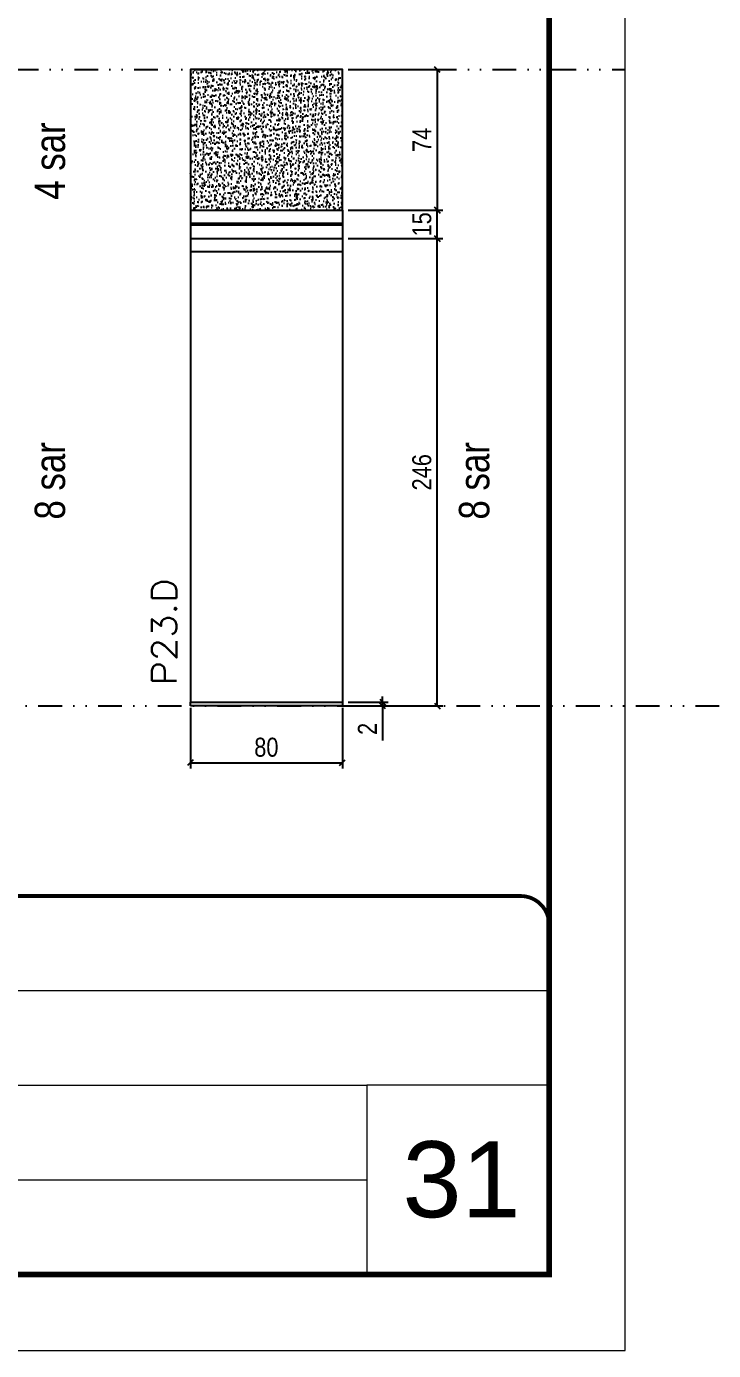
# Model space of a CAD drawing. Extents: x 13741 to 27878, y -21631 to 6985.
# Drawn here: x 18767 to 19129, y -2105 to -1408 of the extents above; entities that cross this region are included whole.
import ezdxf

# ---------------------------------------------------------------- set-up
doc = ezdxf.new("R2010")
doc.units = 0
for name, pattern in [('CONTINUO', [0]), ('DASHED', [0.75, 0.5, -0.25]), ('DIVIDE2', [0.625, 0.25, -0.125, 0, -0.125, 0, -0.125])]:
    doc.linetypes.add(name, pattern=pattern)
for name, color, linetype, lineweight in [('CARIMBO', 255, 'Continuous', 9), ('Folhas', 255, 'Continuous', 9), ('SARRAFO DE PRESSAO', 251, 'DASHED', 9), ('Texto Seção', 7, 'Continuous', 15)]:
    doc.layers.add(name, color=color, linetype=linetype, lineweight=lineweight)
for name, color, linetype in [('COTA', 241, 'Continuous'), ('NOMENCLATURA', 7, 'Continuous'), ('Nível', 160, 'Continuous'), ('Painéis', 200, 'Continuous'), ('SARR_2.2x7', 40, 'Continuous')]:
    doc.layers.add(name, color=color, linetype=linetype)
doc.styles.add('ARIAL', font='arial.ttf')
doc.styles.add('ARIAL_NARROW', font='ARIALN.TTF', dxfattribs={"height": 0.2})
doc.styles.add('COTA TECNICA', font='techl___.ttf', dxfattribs={"height": 10})
doc.styles.add('COTA TECNICA-50', font='techl___.ttf', dxfattribs={"height": 10})
doc.styles.add('REGUA-120', font='ROMANS.shx', dxfattribs={"height": 15})
doc.dimstyles.new('COTA PAINEL-50', dxfattribs={"dimtxt": 10, "dimasz": 3, "dimexe": 3, "dimexo": 3, "dimgap": 3, "dimtad": 1, "dimdec": 1, "dimzin": 12, "dimdsep": 46, "dimtxsty": 'COTA TECNICA-50', "dimblk1": 'OBLIQUE', "dimblk2": 'OBLIQUE', "dimsah": 1, "dimcen": 0.9, "dimclrd": 4, "dimclre": 4, "dimclrt": 240, "dimadec": 1, "dimazin": 3, "dimtfac": 1, "dimtdec": 1, "dimtmove": 0, "dimatfit": 3, "dimfxl": 1, "dimtolj": 1, "dimtzin": 12, "dimarcsym": 0})
doc.dimstyles.new('PAINEL', dxfattribs={"dimtxt": 10, "dimasz": 3, "dimexe": 3, "dimexo": 3, "dimgap": 3, "dimtad": 1, "dimdec": 1, "dimzin": 12, "dimdsep": 46, "dimtxsty": 'COTA TECNICA', "dimblk1": 'OBLIQUE', "dimblk2": 'OBLIQUE', "dimsah": 1, "dimcen": 0.9, "dimclrd": 4, "dimclre": 4, "dimclrt": 240, "dimadec": 1, "dimazin": 3, "dimtfac": 1, "dimtdec": 1, "dimtmove": 0, "dimatfit": 3, "dimfxl": 1, "dimtolj": 1, "dimtzin": 12, "dimarcsym": 0})

# ---------------------------------------------------------------- blocks, each defined once
blk = doc.blocks.new('9999999999')
at = {"color": 30, "linetype": 'CONTINUO'}
for p, q in [((98564.56, 34379.64), (99583.98, 34379.64)), ((98564.56, 34329.83), (99487.98, 34329.83)), ((99583.98, 34329.83), (99487.98, 34329.83)), ((99487.98, 34329.83), (99487.98, 34230.21)), ((98564.56, 34280.02), (99487.98, 34280.02))]:
    blk.add_line(p, q, dxfattribs=at)
at = {"color": 30, "linetype": 'CONTINUO', "const_width": 2}
blk.add_lwpolyline([(99583.98, 34230.21), (99583.98, 34414.45, 0.414214), (99568.98, 34429.45), (98228.98, 34429.45, 0.414214), (98213.98, 34414.45), (98213.98, 34245.21, 0.414214), (98228.98, 34230.21), (99583.98, 34230.21)], format="xyb", dxfattribs=at)
at = {"layer": 'Folhas'}
blk.add_lwpolyline([(98138.98, 34190.21), (99623.98, 34190.21), (99623.98, 35240.21), (98138.98, 35240.21)], close=True, dxfattribs=at)
at = {"layer": 'Folhas', "color": 30, "const_width": 3}
blk.add_lwpolyline([(98213.98, 34230.21), (99583.98, 34230.21), (99583.98, 35200.21), (98213.98, 35200.21)], close=True, dxfattribs=at)
blk = doc.blocks.new('_Oblique')
at = {"color": 0, "linetype": 'ByBlock', "lineweight": -2}
blk.add_line((-0.5, -0.5), (0.5, 0.5), dxfattribs=at)
blk = doc.blocks.new('*D1647')
at = {"layer": 'COTA', "color": 4, "lineweight": -2, "transparency": 16777216}
for p, q in [((18853.14, -1767.02), (18853.14, -1798.91)), ((18933.14, -1767.02), (18933.14, -1798.91)), ((18853.14, -1795.91), (18933.14, -1795.91))]:
    blk.add_line(p, q, dxfattribs=at)
at = {"layer": 'Defpoints', "color": 0, "transparency": 16777216}
for p in [(18853.14, -1764.02), (18933.14, -1764.02), (18933.14, -1795.91)]:
    blk.add_point(p, dxfattribs=at)
at = {"layer": 'COTA', "color": 4, "lineweight": -2, "transparency": 16777216, "xscale": 3, "yscale": 3, "zscale": 3, "rotation": 180}
blk.add_blockref('_Oblique', (18853.14, -1795.91), dxfattribs=at)
at = {"layer": 'COTA', "color": 4, "lineweight": -2, "transparency": 16777216, "xscale": 3, "yscale": 3, "zscale": 3}
blk.add_blockref('_Oblique', (18933.14, -1795.91), dxfattribs=at)
at = {"layer": 'COTA', "color": 240, "transparency": 16777216, "insert": (18893.14, -1787.79), "char_height": 10, "attachment_point": 5, "style": 'COTA TECNICA'}
blk.add_mtext('\\A1;80', dxfattribs=at)
blk = doc.blocks.new('*D1648')
at = {"layer": 'COTA', "color": 4, "lineweight": -2, "transparency": 16777216}
for p, q in [((18954.33, -1764.02), (18954.33, -1761.02)), ((18936.14, -1764.02), (18957.33, -1764.02)), ((18936.14, -1766.02), (18957.33, -1766.02)), ((18954.33, -1764.02), (18954.33, -1766.02)), ((18954.33, -1766.02), (18954.33, -1784.13))]:
    blk.add_line(p, q, dxfattribs=at)
at = {"layer": 'Defpoints', "color": 0, "transparency": 16777216}
for p in [(18933.14, -1764.02), (18933.14, -1766.02), (18954.33, -1764.02)]:
    blk.add_point(p, dxfattribs=at)
at = {"layer": 'COTA', "color": 4, "lineweight": -2, "transparency": 16777216, "xscale": 3, "yscale": 3, "zscale": 3}
for p, rotation in [((18954.33, -1764.02), 270), ((18954.33, -1766.02), 90)]:
    blk.add_blockref('_Oblique', p, dxfattribs=dict(at, rotation=rotation))
at = {"layer": 'COTA', "color": 240, "transparency": 16777216, "insert": (18946.33, -1778.07), "char_height": 10, "attachment_point": 5, "rotation": 90, "style": 'COTA TECNICA-50'}
blk.add_mtext('\\A1;2', dxfattribs=at)
blk = doc.blocks.new('*D1649')
at = {"layer": 'COTA', "color": 4, "lineweight": -2, "transparency": 16777216}
for p, q in [((18936.14, -1519.99), (18986.13, -1519.99)), ((18983.13, -1766.02), (18983.13, -1519.99)), ((18936.14, -1766.02), (18986.13, -1766.02))]:
    blk.add_line(p, q, dxfattribs=at)
at = {"layer": 'Defpoints', "color": 0, "transparency": 16777216}
for p in [(18933.14, -1519.99), (18983.13, -1519.99), (18933.14, -1766.02)]:
    blk.add_point(p, dxfattribs=at)
at = {"layer": 'COTA', "color": 4, "lineweight": -2, "transparency": 16777216, "xscale": 3, "yscale": 3, "zscale": 3}
for p, rotation in [((18983.13, -1519.99), 90), ((18983.13, -1766.02), 270)]:
    blk.add_blockref('_Oblique', p, dxfattribs=dict(at, rotation=rotation))
at = {"layer": 'COTA', "color": 240, "transparency": 16777216, "insert": (18975.02, -1643), "char_height": 10, "attachment_point": 5, "rotation": 90, "style": 'COTA TECNICA-50'}
blk.add_mtext('\\A1;246', dxfattribs=at)
blk = doc.blocks.new('*D1650')
at = {"layer": 'COTA', "color": 4, "lineweight": -2, "transparency": 16777216}
for p, q in [((18936.14, -1505.02), (18986.13, -1505.02)), ((18983.13, -1519.99), (18983.13, -1505.02)), ((18936.14, -1519.99), (18986.13, -1519.99))]:
    blk.add_line(p, q, dxfattribs=at)
at = {"layer": 'Defpoints', "color": 0, "transparency": 16777216}
for p in [(18933.14, -1505.02), (18983.13, -1505.02), (18933.14, -1519.99)]:
    blk.add_point(p, dxfattribs=at)
at = {"layer": 'COTA', "color": 4, "lineweight": -2, "transparency": 16777216, "xscale": 3, "yscale": 3, "zscale": 3}
for p, rotation in [((18983.13, -1505.02), 90), ((18983.13, -1519.99), 270)]:
    blk.add_blockref('_Oblique', p, dxfattribs=dict(at, rotation=rotation))
at = {"layer": 'COTA', "color": 240, "transparency": 16777216, "insert": (18975.02, -1512.5), "char_height": 10, "attachment_point": 5, "rotation": 90, "style": 'COTA TECNICA'}
blk.add_mtext('\\A1;15', dxfattribs=at)
blk = doc.blocks.new('*D1652')
at = {"layer": 'COTA', "color": 4, "lineweight": -2, "transparency": 16777216}
for p, q in [((18936.14, -1431.02), (18986.13, -1431.02)), ((18983.13, -1431.02), (18983.13, -1505.02)), ((18936.14, -1505.02), (18986.13, -1505.02))]:
    blk.add_line(p, q, dxfattribs=at)
at = {"layer": 'Defpoints', "color": 0, "transparency": 16777216}
for p in [(18933.14, -1431.02), (18933.14, -1505.02), (18983.13, -1505.02)]:
    blk.add_point(p, dxfattribs=at)
at = {"layer": 'COTA', "color": 4, "lineweight": -2, "transparency": 16777216, "xscale": 3, "yscale": 3, "zscale": 3}
for p, rotation in [((18983.13, -1431.02), 90), ((18983.13, -1505.02), 270)]:
    blk.add_blockref('_Oblique', p, dxfattribs=dict(at, rotation=rotation))
at = {"layer": 'COTA', "color": 240, "transparency": 16777216, "insert": (18975.05, -1468.02), "char_height": 10, "attachment_point": 5, "rotation": 90, "style": 'COTA TECNICA'}
blk.add_mtext('\\A1;74', dxfattribs=at)

msp = doc.modelspace()

# ---------------------------------------------------------------- hatches: boundary and pattern name
at = {"layer": 'COTA'}
h = msp.add_hatch(dxfattribs=at)
h.set_pattern_fill('AR-CONC', color=256, scale=0.03)
h.paths.add_polyline_path([(18933.14, -1505.02), (18933.14, -1431.02), (18853.14, -1431.02), (18853.14, -1505.02)])

# ---------------------------------------------------------------- linework, layer by layer
msp.add_lwpolyline([(18853.14, -1505.02), (18933.14, -1505.02), (18933.14, -1431.02), (18853.14, -1431.02)], close=True, dxfattribs=at)
at = {"layer": 'Nível', "color": 4, "linetype": 'DIVIDE2', "ltscale": 50}
for p, q in [((17596.97, -1431.02), (19081.97, -1431.02)), ((13741.09, -1766.02), (21531.15, -1766.02))]:
    msp.add_line(p, q, dxfattribs=at)
at = {"layer": 'Painéis'}
for p, q in [((18853.14, -1505.02), (18853.14, -1764.02)), ((18853.14, -1505.02), (18933.14, -1505.02)), ((18933.14, -1505.02), (18933.14, -1764.02)), ((18853.14, -1519.99), (18933.14, -1519.99)), ((18853.14, -1764.02), (18933.14, -1764.02)), ((18853.14, -1764.02), (18933.14, -1764.02)), ((18853.14, -1766.02), (18853.14, -1764.02)), ((18933.14, -1766.02), (18853.14, -1766.02)), ((18933.14, -1764.02), (18933.14, -1766.02))]:
    msp.add_line(p, q, dxfattribs=at)
at = {"layer": 'SARR_2.2x7'}
for p, q in [((18933.14, -1512.02), (18853.14, -1512.02)), ((18933.14, -1512.99), (18853.14, -1512.99)), ((18933.14, -1526.99), (18853.14, -1526.99))]:
    msp.add_line(p, q, dxfattribs=at)

# ---------------------------------------------------------------- block references
at = {"layer": 'SARRAFO DE PRESSAO', "color": 6, "linetype": 'ByBlock'}
msp.add_blockref('9999999999', (-80542.01, -36295.5), dxfattribs=at)

# ---------------------------------------------------------------- texts
at = {"layer": 'CARIMBO', "style": 'ARIAL'}
msp.add_text('31', height=40, dxfattribs=at).set_placement((18964.83, -2035.15))
at = {"layer": 'NOMENCLATURA', "style": 'ARIAL_NARROW'}
for s, p in [('4 sar', (18787.17, -1499.54)), ('8 sar', (18787.17, -1667.9)), ('8 sar', (19010.52, -1667.9))]:
    msp.add_text(s, height=16, rotation=90, dxfattribs=at).set_placement(p)
at = {"layer": 'Texto Seção', "style": 'REGUA-120', "width": 1.1}
msp.add_text('P23.D', height=13, rotation=90, dxfattribs=at).set_placement((18845.89, -1755.25))

# ---------------------------------------------------------------- dimensions: what is measured, and where the dimension line sits
at = {"layer": 'COTA'}
for base, p1, p2, dimstyle, picture, middle in [((18983.13, -1505.02), (18933.14, -1431.02), (18933.14, -1505.02), 'PAINEL', '*D1652', (18975.05, -1468.02)), ((18983.13, -1519.99), (18933.14, -1766.02), (18933.14, -1519.99), 'COTA PAINEL-50', '*D1649', (18975.02, -1643))]:
    dim = msp.add_linear_dim(base=base, p1=p1, p2=p2, angle=90, dimstyle=dimstyle, dxfattribs=at)
    dim.commit()
    dim.dimension.update_dxf_attribs({"geometry": picture, "text_midpoint": middle})
for base, p1, p2, dimstyle, picture, middle in [((18983.13, -1505.02), (18933.14, -1519.99), (18933.14, -1505.02), 'PAINEL', '*D1650', (18983.13, -1512.5)), ((18954.33, -1764.02), (18933.14, -1766.02), (18933.14, -1764.02), 'COTA PAINEL-50', '*D1648', (18954.33, -1778.07))]:
    dim = msp.add_linear_dim(base=base, p1=p1, p2=p2, angle=90, dimstyle=dimstyle, dxfattribs=at)
    dim.commit()
    dim.dimension.update_dxf_attribs({"geometry": picture, "text_midpoint": middle, "dimtype": 160})
dim = msp.add_linear_dim(base=(18933.14, -1795.91), p1=(18853.14, -1764.02), p2=(18933.14, -1764.02), dimstyle='PAINEL', override={"dimarcsym": 2}, dxfattribs=at)
dim.commit()
dim.dimension.update_dxf_attribs({"geometry": '*D1647', "text_midpoint": (18893.14, -1787.79)})

doc.saveas('drawing.dxf')
